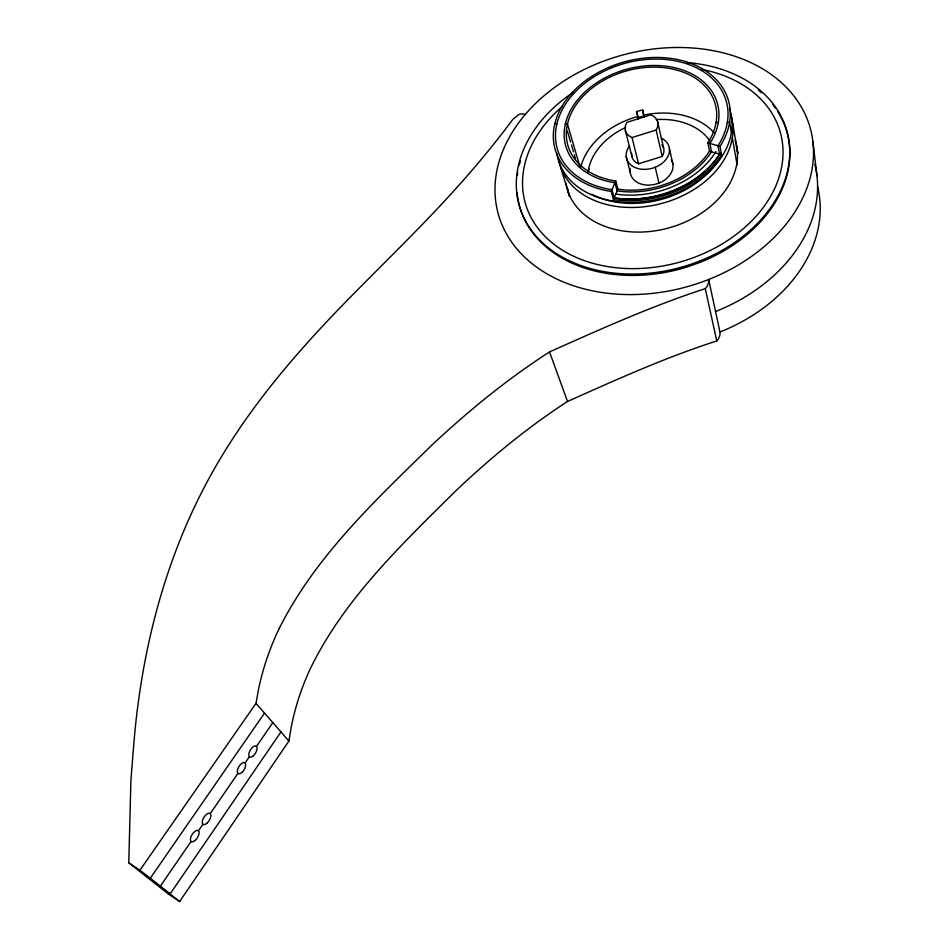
<?xml version="1.0" encoding="UTF-8"?>
<svg xmlns="http://www.w3.org/2000/svg" width="949" height="949" viewBox="0 0 949 949"><rect width="100%" height="100%" fill="white"/><g stroke="black" fill="none" stroke-linecap="round" stroke-linejoin="round"><path stroke-width="1.42" d="M720.018 331.972A15.089 12.1 -13 0 1 716.803 340.964C665.605 357.346 616.553 379.6 567.514 401.451C527.051 427.726 489.696 458.569 454.785 491.819C400.881 545.272 344.072 599.317 310.406 668.511A257.476 236.775 -34.6 0 0 291.319 726.673L288.887 741.05L179.646 901.55L168.851 894.373L168.91 892.819M168.851 894.373L128.779 862.795L130.903 780.327L134.011 741.43C142.314 643.363 168.447 545.77 219.041 460.799C256.444 397.417 305.685 342.15 357.322 290.109C394.072 252.944 431.665 216.526 466.078 177.131A759.841 441.89 -29.8 0 0 512.816 119.42L518.64 114.627A7.023 5.042 -19.3 0 1 520.799 114.046A9.751 7.011 -19.3 0 1 525.307 114.438M179.646 901.55L139.942 870.197L256.005 703.328L258.721 688.44A270.275 244.474 -33.3 0 1 279.279 628.297M613.445 199.587L617.929 189.183L615.735 181.01A76.513 55.683 -15.6 0 1 572.14 111.424A76.513 55.683 -15.6 0 1 673.743 69.289A76.513 55.683 -15.6 0 1 707.871 142.813L709.508 151.211L721.584 154.77L720.018 146.348A90.025 65.517 -15.6 0 0 679.662 60.001A90.025 65.517 -15.6 0 0 560.218 109.515A90.025 65.517 -15.6 0 0 611.227 191.449L613.445 199.587A89.491 65.398 -15.5 0 0 721.584 154.77M611.227 191.449L615.735 181.01M279.314 628.309C315.27 556.636 374.879 500.811 431.475 445.496C468.106 411.083 507.241 379.173 549.518 351.925C600.693 329.089 651.916 305.958 705.273 288.65L716.768 340.94M280.951 731.952L170.073 893.994L144.687 874.646L150.227 878.323L264.522 713.09M191.046 841.514L160.274 886.247L154.77 882.594M198.471 830.719L202.908 824.266M210.275 813.566L237.914 773.388M245.091 762.949L249.385 756.721M256.503 746.365L272.826 722.628M777.575 111.33A138.756 103.097 -15.3 0 1 700.006 262.41L687.147 266.966A138.756 103.097 -15.3 0 1 517.063 192.517M632.022 137.534L656.139 130.049A16.726 12.183 -15.6 0 0 650.836 114.853L626.957 122.326A16.691 12.159 -15.6 0 0 632.022 137.534L638.535 163.774L662.212 156.466A16.418 12.112 -15.4 0 0 661.868 144.853M554.738 124.153L556.849 124.141M565.331 124.046L567.455 124.022L579.637 165.755M716.08 122.445L718.334 122.421M727.337 122.326L729.603 122.302L731.406 132.516M707.871 142.813L720.018 146.348M128.779 862.795L139.942 870.197M256.005 703.328L288.887 741.05M549.518 351.925L567.514 401.451M560.61 167.166L569.412 195.921M567.372 130.998L570.634 142.113M571.452 144.9L573.493 151.852M574.299 154.628L575.521 158.803M588.712 168.519L589.104 169.907M636.565 111.508L638.155 117.486A65.576 48.648 -15.3 0 1 643.588 116.181L642.71 110.037A74.319 55.137 -15.3 0 0 636.565 111.508L638.392 118.898M626.221 156.585L630.255 172.338M625.355 130.488L631.963 156.739M655.237 167.273L658.974 183.062M642.71 110.037L644.241 117.498M656.139 130.049L662.212 156.466M657.633 121.828L663.659 148.317M669.389 148.483L672.948 164.402M699.71 261.034L700.006 262.41M732.331 137.759L737.112 164.865M732.604 123.192L737.859 153.275A87.071 64.781 -15.2 0 0 736.282 146.395M812.878 141.413L816.959 175.719M814.871 164.402A157.842 119.159 -15 0 1 715.546 311.509M817.504 186.419A155.328 118.411 -14.8 0 1 719.947 331.984L708.642 279.457A15.753 12.337 -13.6 0 1 705.321 288.674M661.216 138.044A22.029 16.252 -15.4 0 1 665.285 160.322A22.029 16.252 -15.4 0 1 635.569 167.748A22.029 16.252 -15.4 0 1 629.543 145.968M671.394 159.835A21.768 16.192 -15.3 0 1 654.442 184.45A21.768 16.192 -15.3 0 1 630.361 168.839M715.926 151.52A82.089 59.989 -15.5 0 1 615.723 194.035M569.554 196.49A87.071 64.781 -15.2 0 1 567.632 188.483M735.202 140.357A87.438 64.876 -15.3 0 1 666.4 228.555A87.438 64.876 -15.3 0 1 565.984 183.204M720.623 152.777A87.237 63.749 -15.5 0 1 613.991 198.021M701.441 69.324A132.326 98.245 -15.3 0 1 765.713 204.071A132.326 98.245 -15.3 0 1 572.911 255.886A132.326 98.245 -15.3 0 1 561.879 106.834M588.095 172.125A65.339 48.577 -15.3 0 1 625.616 127.486M656.257 119.61A65.339 48.577 -15.3 0 1 709.793 140.737M716.281 163.228A83.927 61.531 -15.5 0 1 591.713 194.189M730.398 113.666A89.052 65.291 -15.5 0 1 660.931 203.655A89.052 65.291 -15.5 0 1 558.403 158.293M729.473 108.4A89.384 65.374 -15.5 0 1 659.733 198.578A89.384 65.374 -15.5 0 1 556.861 153.252M517.359 175.529A138.756 103.097 -15.3 0 1 517.715 172.896M519.305 165.019A138.756 103.097 -15.3 0 1 520.36 161.105M758.37 90.155A138.756 103.097 -15.3 0 1 761.584 92.86M772.901 104.77A138.756 103.097 -15.3 0 1 775.321 108.008M686.851 62.539A138.91 103.144 -15.3 0 1 774.04 202.552A138.91 103.144 -15.3 0 1 563.089 257.547A138.91 103.144 -15.3 0 1 573.635 92.053M638.523 163.797A16.418 12.112 -15.4 0 1 631.749 153.287M580.776 167.107A74.058 55.066 -15.3 0 1 637.764 116.502M643.885 115.043A74.058 55.066 -15.3 0 1 714.087 132.718M709.508 151.211A76.062 55.576 -15.5 0 1 617.929 189.183M614.193 197.843L611.975 189.705A87.782 63.88 -15.6 0 1 562.199 109.835A87.782 63.88 -15.6 0 1 678.677 61.543A87.782 63.88 -15.6 0 1 717.99 145.755L719.567 154.177A87.249 63.761 -15.5 0 1 614.193 197.843M617.182 190.903L614.988 182.742A78.767 57.32 -15.6 0 1 570.147 111.104A78.767 57.32 -15.6 0 1 674.727 67.735A78.767 57.32 -15.6 0 1 709.888 143.394L711.513 151.804A78.293 57.213 -15.5 0 1 617.182 190.903M596.114 291.545A161.781 120.25 -15.2 0 0 811.739 134.343A161.781 120.25 -15.2 0 0 554.94 87.154A161.781 120.25 -15.2 0 0 596.114 291.545M195.257 840.351A6.572 3.108 -57.5 0 0 198.294 830.577A6.572 3.108 -57.5 0 0 190.737 837.421A6.572 3.108 -57.5 0 0 195.257 840.351M253.3 755.855A6.335 3.025 -59.3 0 0 256.337 746.211A6.335 3.025 -59.3 0 0 249.184 752.545A6.335 3.025 -59.3 0 0 253.3 755.855M241.888 772.474A6.37 3.049 -59 0 0 244.925 762.806A6.37 3.049 -59 0 0 237.689 769.236A6.37 3.049 -59 0 0 241.888 772.474M207.06 823.163A6.513 3.096 -57.9 0 0 210.097 813.423A6.513 3.096 -57.9 0 0 202.623 820.161A6.513 3.096 -57.9 0 0 207.06 823.163"/></g></svg>
